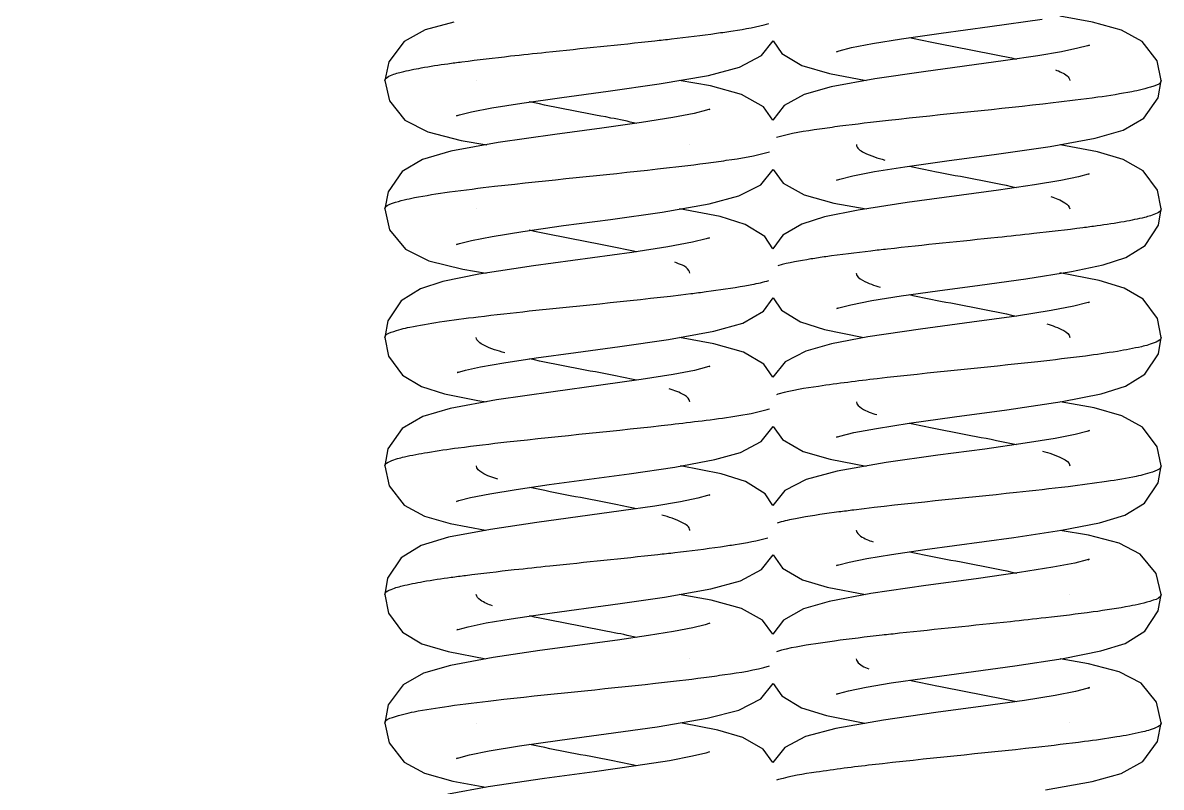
# Model space of a CAD drawing. Header units: millimetres. Extents: x 7426 to 8300, y 123 to 421.
# Drawn here: x 8194.396 to 8198.129, y 350.559 to 353.065 of the extents above; entities that cross this region are included whole.
import ezdxf

# ---------------------------------------------------------------- set-up
doc = ezdxf.new("R2010")
doc.units = ezdxf.units.MM
doc.layers.add('20_ALL_FEATURES', color=7, linetype='Continuous')

msp = doc.modelspace()

# ---------------------------------------------------------------- linework, layer by layer
at = {"layer": '20_ALL_FEATURES', "color": 7, "linetype": 'Continuous'}
for p, q in [((8197.7244, 352.9564), (8197.6182, 352.9406)), ((8197.8028, 352.9699), (8197.7244, 352.9564)), ((8195.5836, 352.8755), (8195.5836, 352.8756)), ((8195.8836, 352.8755), (8195.8836, 352.8756)), ((8196.651, 352.8577), (8196.5489, 352.8756)), ((8197.8292, 352.8755), (8197.8292, 352.8754)), ((8198.1292, 352.8755), (8198.1292, 352.8755)), ((8196.7531, 352.8297), (8196.651, 352.8577)), ((8195.9555, 352.672), (8195.7995, 352.6436)), ((8195.8332, 352.6792), (8195.9173, 352.6651)), ((8196.583, 352.6646), (8196.583, 352.6647)), ((8197.1298, 352.6652), (8197.1298, 352.6651)), ((8197.1184, 352.5631), (8197.1896, 352.5767)), ((8197.8006, 352.5482), (8197.7142, 352.5336)), ((8196.9585, 352.5005), (8197.0558, 352.4734)), ((8197.0558, 352.4734), (8197.1617, 352.4546)), ((8197.2961, 352.4753), (8197.1351, 352.4505)), ((8195.5836, 352.4543), (8195.5836, 352.4543)), ((8195.8836, 352.4543), (8195.8836, 352.4544)), ((8197.8293, 352.4545), (8197.8293, 352.4545)), ((8198.1293, 352.4544), (8198.1293, 352.4544)), ((8196.5113, 352.33), (8196.3933, 352.3118)), ((8196.5921, 352.3452), (8196.5113, 352.33)), ((8195.8386, 352.2569), (8195.9158, 352.244)), ((8196.5832, 352.2438), (8196.5832, 352.2439)), ((8197.1295, 352.2435), (8197.1295, 352.2434)), ((8196.8246, 352.1192), (8196.8566, 352.1631)), ((8196.8566, 352.1631), (8196.8843, 352.1225)), ((8197.8431, 352.1356), (8197.7682, 352.1212)), ((8196.8843, 352.1225), (8196.9465, 352.0842)), ((8196.5133, 352.0264), (8196.6626, 352.0535)), ((8195.5834, 352.0332), (8195.5834, 352.0332)), ((8195.8833, 352.0333), (8195.8833, 352.0334)), ((8196.6624, 352.0128), (8196.5496, 352.033)), ((8197.8293, 352.0334), (8197.8293, 352.0333)), ((8198.1293, 352.0333), (8198.1293, 352.0332)), ((8196.7592, 351.985), (8196.6624, 352.0128)), ((8196.8265, 351.9451), (8196.7592, 351.985)), ((8195.8973, 351.9364), (8195.9734, 351.9498)), ((8196.8556, 351.9034), (8196.8265, 351.9451)), ((8196.8956, 351.9529), (8196.8556, 351.9034)), ((8195.8885, 351.8264), (8195.9152, 351.8223)), ((8196.5831, 351.8222), (8196.5831, 351.8223)), ((8197.1299, 351.8224), (8197.1299, 351.8223)), ((8197.1215, 351.7212), (8197.196, 351.7353)), ((8195.5835, 351.6119), (8195.5835, 351.612)), ((8195.8835, 351.612), (8195.8835, 351.6121)), ((8196.3847, 351.5864), (8196.5346, 351.6085)), ((8197.2277, 351.6229), (8197.067, 351.5951)), ((8197.8293, 351.612), (8197.8293, 351.6119)), ((8198.1293, 351.6119), (8198.1293, 351.6119)), ((8195.9279, 351.5209), (8196.0145, 351.5351)), ((8196.5533, 351.4949), (8196.4688, 351.4806)), ((8196.4688, 351.4806), (8196.3588, 351.4644)), ((8196.5831, 351.4009), (8196.5831, 351.401)), ((8197.1295, 351.4011), (8197.1295, 351.401)), ((8197.8904, 351.3848), (8197.7975, 351.4008)), ((8197.164, 351.3084), (8197.2447, 351.322)), ((8197.2447, 351.322), (8197.3538, 351.3381)), ((8197.846, 351.2938), (8197.7742, 351.2798)), ((8196.5008, 351.182), (8196.652, 351.2088)), ((8195.5833, 351.1906), (8195.5833, 351.1906)), ((8195.8833, 351.1906), (8195.8833, 351.1907)), ((8196.6533, 351.1723), (8196.549, 351.1905)), ((8196.7532, 351.1448), (8196.6533, 351.1723)), ((8197.8289, 351.1906), (8197.8289, 351.1906)), ((8198.1289, 351.1906), (8198.1289, 351.1906)), ((8195.9977, 351.1112), (8196.1001, 351.1264)), ((8195.9156, 351.0974), (8195.9977, 351.1112)), ((8196.4476, 351.0561), (8196.3462, 351.0414)), ((8196.5304, 351.0695), (8196.4476, 351.0561)), ((8196.5828, 350.9799), (8196.5828, 350.98)), ((8197.1295, 350.9802), (8197.1295, 350.9801)), ((8197.8908, 350.9635), (8197.7975, 350.9796)), ((8197.1619, 350.8868), (8197.2438, 350.9006)), ((8197.2438, 350.9006), (8197.3541, 350.9169)), ((8195.5833, 350.7693), (8195.5833, 350.7693)), ((8195.8833, 350.7692), (8195.8833, 350.7693)), ((8197.2182, 350.779), (8197.0618, 350.7516)), ((8197.8293, 350.7697), (8197.8293, 350.7696)), ((8198.1293, 350.7696), (8198.1293, 350.7695)), ((8195.926, 350.6781), (8196.0252, 350.6942)), ((8196.5921, 350.6602), (8196.5163, 350.6459)), ((8197.7498, 350.5506), (8197.9032, 350.5779))]:
    msp.add_line(p, q, dxfattribs=at)
for points in [[(8195.8097, 353.0671), (8195.7158, 353.0413), (8195.6463, 353.0035), (8195.5959, 352.9371), (8195.5836, 352.8756)], [(8197.1822, 352.9966), (8197.2773, 353.0119), (8197.4079, 353.0305), (8197.5675, 353.052), (8197.7391, 353.0763)], [(8198.1292, 352.8755), (8198.1156, 352.9398), (8198.0664, 353.0035), (8197.9994, 353.0404), (8197.9039, 353.0669), (8197.7965, 353.0864)], [(8196.7462, 352.9189), (8196.8186, 352.9569), (8196.857, 353.0052)], [(8196.857, 353.0052), (8196.885, 352.9644), (8196.9507, 352.9248)], [(8197.0661, 352.9708), (8197.0641, 352.9698), (8197.0734, 352.973), (8197.1132, 352.9832), (8197.1822, 352.9966)], [(8197.8915, 352.9902), (8197.8941, 352.9916), (8197.888, 352.9896), (8197.8561, 352.9811), (8197.8028, 352.9699)], [(8196.4828, 352.8642), (8196.6442, 352.892), (8196.7462, 352.9189)], [(8196.9507, 352.9248), (8197.0413, 352.8979), (8197.1615, 352.8756)], [(8197.6182, 352.9406), (8197.3494, 352.904), (8197.1903, 352.8809)], [(8195.5836, 352.8755), (8195.5981, 352.809), (8195.6488, 352.7456), (8195.7242, 352.7068), (8195.8332, 352.6792)], [(8197.1903, 352.8809), (8197.0465, 352.8544), (8196.9586, 352.8295), (8196.8924, 352.793), (8196.8558, 352.7455)], [(8197.7653, 352.6592), (8197.9125, 352.6862), (8198.0047, 352.7128), (8198.0721, 352.7523), (8198.1189, 352.819), (8198.1292, 352.8755)], [(8195.9338, 352.7856), (8196.0328, 352.8016), (8196.1637, 352.8201), (8196.3154, 352.8406), (8196.4828, 352.8642)], [(8196.8558, 352.7455), (8196.8247, 352.789), (8196.7531, 352.8297)], [(8195.8208, 352.7607), (8195.8184, 352.7595), (8195.8277, 352.7625), (8195.8672, 352.7725), (8195.9338, 352.7856)], [(8196.6471, 352.7805), (8196.6492, 352.7815), (8196.6383, 352.778), (8196.5979, 352.7678), (8196.5281, 352.7541)], [(8196.5281, 352.7541), (8196.4253, 352.7377), (8196.2952, 352.7193), (8196.1404, 352.6985), (8195.9555, 352.672)], [(8197.1896, 352.5767), (8197.2887, 352.5924), (8197.4259, 352.6117), (8197.5894, 352.6337), (8197.7653, 352.6592)], [(8198.1293, 352.4544), (8198.1171, 352.5157), (8198.0704, 352.5791), (8198.0047, 352.617), (8197.9203, 352.642), (8197.7979, 352.6651)], [(8195.7995, 352.6436), (8195.7063, 352.6165), (8195.6401, 352.5771), (8195.5938, 352.5104), (8195.5836, 352.4543)], [(8196.7445, 352.497), (8196.8164, 352.5339), (8196.8571, 352.584)], [(8196.8571, 352.584), (8196.8899, 352.5392), (8196.9585, 352.5005)], [(8197.066, 352.5496), (8197.064, 352.5486), (8197.075, 352.5523), (8197.1184, 352.5631)], [(8197.8898, 352.5681), (8197.8927, 352.5697), (8197.8893, 352.5687), (8197.8578, 352.5601), (8197.8006, 352.5482)], [(8197.7142, 352.5336), (8197.5953, 352.5162), (8197.2961, 352.4753)], [(8196.4928, 352.4444), (8196.6464, 352.4713), (8196.7445, 352.497)], [(8195.5836, 352.4543), (8195.5991, 352.3856), (8195.6513, 352.3224), (8195.7271, 352.2846), (8195.8386, 352.2569)], [(8195.9349, 352.3646), (8196.036, 352.3808), (8196.1692, 352.3997), (8196.3229, 352.4203), (8196.4928, 352.4444)], [(8196.7649, 352.4038), (8196.6832, 352.4292), (8196.5491, 352.4553)], [(8197.1351, 352.4505), (8197.0251, 352.4282), (8196.9505, 352.4048), (8196.8887, 352.3685), (8196.8559, 352.3242)], [(8197.8352, 352.2496), (8197.9394, 352.2713), (8198.0132, 352.2951), (8198.0764, 352.335), (8198.1201, 352.4011), (8198.1293, 352.4544)], [(8196.8559, 352.3242), (8196.8295, 352.3639), (8196.7649, 352.4038)], [(8195.8208, 352.3395), (8195.8184, 352.3382), (8195.8278, 352.3413), (8195.8674, 352.3514), (8195.9349, 352.3646)], [(8196.6459, 352.3587), (8196.6481, 352.3598), (8196.6372, 352.3563), (8196.5921, 352.3452)], [(8196.3933, 352.3118), (8196.0708, 352.2677), (8195.8921, 352.2404)], [(8195.8921, 352.2404), (8195.7734, 352.2162), (8195.6999, 352.1925), (8195.6374, 352.1536), (8195.5929, 352.0876), (8195.5834, 352.0332)], [(8197.1801, 352.1538), (8197.2761, 352.1693), (8197.3962, 352.1864), (8197.5341, 352.205), (8197.6856, 352.2259), (8197.8352, 352.2496)], [(8198.1293, 352.0333), (8198.1166, 352.0957), (8198.0696, 352.1585), (8198.0074, 352.1947), (8197.9257, 352.2194), (8197.7964, 352.2445)], [(8197.0677, 352.1291), (8197.0653, 352.1278), (8197.0723, 352.1301), (8197.1111, 352.1402), (8197.1801, 352.1538)], [(8197.8912, 352.1478), (8197.8937, 352.1491), (8197.8852, 352.1463), (8197.8431, 352.1356)], [(8196.6626, 352.0535), (8196.757, 352.0803), (8196.8246, 352.1192)], [(8197.7682, 352.1212), (8197.6549, 352.1034), (8197.5083, 352.083), (8197.3404, 352.0603), (8197.1677, 352.0347)], [(8196.9465, 352.0842), (8197.0252, 352.0593), (8197.1484, 352.0346)], [(8195.5834, 352.0332), (8195.5955, 351.9723), (8195.6417, 351.9091), (8195.7039, 351.8721), (8195.779, 351.8486), (8195.8885, 351.8264)], [(8195.9734, 351.9498), (8196.0798, 351.966), (8196.2096, 351.9839), (8196.3543, 352.0034), (8196.5133, 352.0264)], [(8197.1677, 352.0347), (8197.0481, 352.0123), (8196.9636, 351.9888), (8196.8956, 351.9529)], [(8197.8047, 351.8231), (8197.9322, 351.8482), (8198.0126, 351.8737), (8198.0756, 351.9132), (8198.1199, 351.9794), (8198.1293, 352.0332)], [(8195.8233, 351.9197), (8195.8202, 351.9179), (8195.8211, 351.9179), (8195.8476, 351.9255), (8195.8973, 351.9364)], [(8196.5286, 351.9117), (8196.4238, 351.895), (8196.2921, 351.8765), (8196.1352, 351.8553), (8195.9491, 351.8285)], [(8196.6468, 351.9379), (8196.6488, 351.9389), (8196.6387, 351.9355), (8196.5988, 351.9254), (8196.5286, 351.9117)], [(8195.9491, 351.8285), (8195.7975, 351.8006), (8195.7074, 351.7744), (8195.6405, 351.7351), (8195.5937, 351.6682), (8195.5835, 351.612)], [(8197.196, 351.7353), (8197.3025, 351.752), (8197.4514, 351.7727), (8197.6232, 351.7959), (8197.8047, 351.8231)], [(8198.1293, 351.6119), (8198.1163, 351.675), (8198.068, 351.7386), (8198.0003, 351.7762), (8197.9093, 351.802), (8197.7984, 351.8222)], [(8196.5346, 351.6085), (8196.6655, 351.6329), (8196.75, 351.6565), (8196.8175, 351.6922), (8196.857, 351.7415)], [(8196.857, 351.7415), (8196.8879, 351.6983), (8196.9551, 351.6593)], [(8197.0673, 351.7077), (8197.065, 351.7065), (8197.0755, 351.71), (8197.1215, 351.7212)], [(8197.8918, 351.7267), (8197.8941, 351.7279), (8197.8858, 351.7251), (8197.8476, 351.7154), (8197.7817, 351.7024)], [(8197.7817, 351.7024), (8197.6827, 351.6863), (8197.5505, 351.6675), (8197.3973, 351.6469), (8197.2277, 351.6229)], [(8196.9551, 351.6593), (8197.0436, 351.6337), (8197.1622, 351.6116)], [(8195.5835, 351.6119), (8195.5975, 351.5468), (8195.6471, 351.4833), (8195.7135, 351.447), (8195.7972, 351.4231), (8195.9138, 351.4012)], [(8196.7664, 351.5607), (8196.686, 351.5861), (8196.5527, 351.6122)], [(8197.8027, 351.4016), (8197.927, 351.4258), (8198.0098, 351.4512), (8198.0743, 351.4905), (8198.1195, 351.5567), (8198.1293, 351.6119)], [(8196.0145, 351.5351), (8196.122, 351.5507), (8196.3847, 351.5864)], [(8197.067, 351.5951), (8196.9651, 351.5681), (8196.8953, 351.5315), (8196.8555, 351.4823)], [(8196.8555, 351.4823), (8196.8305, 351.5202), (8196.7664, 351.5607)], [(8195.8204, 351.4968), (8195.8181, 351.4956), (8195.8263, 351.4983), (8195.8641, 351.5081), (8195.9279, 351.5209)], [(8196.6464, 351.5165), (8196.6486, 351.5176), (8196.6416, 351.5153), (8196.6097, 351.5067), (8196.5533, 351.4949)], [(8196.3588, 351.4644), (8196.0817, 351.4267), (8195.9299, 351.4042)], [(8195.9299, 351.4042), (8195.792, 351.3782), (8195.7029, 351.3512), (8195.6369, 351.3105), (8195.5926, 351.2442), (8195.5833, 351.1906)], [(8197.3538, 351.3381), (8197.6459, 351.3778), (8197.8027, 351.4016)], [(8198.1289, 351.1906), (8198.1132, 351.2598), (8198.0606, 351.323), (8197.9909, 351.3585), (8197.8904, 351.3848)], [(8196.652, 351.2088), (8196.7498, 351.2353), (8196.819, 351.2721), (8196.8569, 351.3203)], [(8196.8569, 351.3203), (8196.8878, 351.2769), (8196.9525, 351.2392)], [(8197.0669, 351.2863), (8197.0648, 351.2852), (8197.0722, 351.2877), (8197.1062, 351.2966), (8197.164, 351.3084)], [(8197.89, 351.3045), (8197.8929, 351.3061), (8197.8868, 351.3042), (8197.846, 351.2938)], [(8197.7742, 351.2798), (8197.6651, 351.2624), (8197.5224, 351.2425), (8197.3573, 351.2202), (8197.1769, 351.1938)], [(8196.9525, 351.2392), (8197.0335, 351.2148), (8197.1592, 351.1904)], [(8197.1769, 351.1938), (8197.0401, 351.168), (8196.9561, 351.1435), (8196.8903, 351.1064), (8196.8558, 351.0606)], [(8195.5833, 351.1906), (8195.5954, 351.1298), (8195.6415, 351.0667), (8195.7048, 351.0294), (8195.7906, 351.0035), (8195.9144, 350.9799)], [(8196.1001, 351.1264), (8196.3549, 351.161), (8196.5008, 351.182)], [(8197.8081, 350.9812), (8197.9308, 351.0055), (8198.011, 351.0304), (8198.0755, 351.0706), (8198.1197, 351.1372), (8198.1289, 351.1906)], [(8196.8558, 351.0606), (8196.8221, 351.1063), (8196.7532, 351.1448)], [(8195.8219, 351.0763), (8195.8193, 351.0748), (8195.8237, 351.0762), (8195.8565, 351.0851), (8195.9156, 351.0974)], [(8196.6476, 351.0958), (8196.6488, 351.0964), (8196.6343, 351.0917), (8196.5931, 351.0817), (8196.5304, 351.0695)], [(8196.3462, 351.0414), (8196.0918, 351.0069), (8195.9383, 350.9844)], [(8195.9383, 350.9844), (8195.7983, 350.9584), (8195.71, 350.9327), (8195.6434, 350.8949), (8195.5948, 350.8288), (8195.5833, 350.7693)], [(8197.3541, 350.9169), (8197.6495, 350.9571), (8197.8081, 350.9812)], [(8198.1293, 350.7696), (8198.1142, 350.8372), (8198.0632, 350.9), (8197.9919, 350.9369), (8197.8908, 350.9635)], [(8196.7443, 350.8119), (8196.8159, 350.8487), (8196.8571, 350.899)], [(8196.8571, 350.899), (8196.8849, 350.8584), (8196.9502, 350.8188)], [(8197.0668, 350.8651), (8197.0644, 350.8639), (8197.0709, 350.866), (8197.1043, 350.8749), (8197.1619, 350.8868)], [(8197.7819, 350.8599), (8197.6807, 350.8435), (8197.5458, 350.8244), (8197.3906, 350.8035), (8197.2182, 350.779)], [(8197.8913, 350.8841), (8197.8937, 350.8854), (8197.8857, 350.8827), (8197.8483, 350.873), (8197.7819, 350.8599)], [(8196.476, 350.757), (8196.6401, 350.785), (8196.7443, 350.8119)], [(8196.9502, 350.8188), (8197.0318, 350.7939), (8197.1575, 350.7694)], [(8195.5833, 350.7693), (8195.5971, 350.7045), (8195.6463, 350.6413), (8195.713, 350.6047), (8195.8068, 350.5785), (8195.9149, 350.559)], [(8196.0252, 350.6942), (8196.157, 350.713), (8196.3086, 350.7335), (8196.476, 350.757)], [(8196.7569, 350.7222), (8196.675, 350.7461), (8196.5586, 350.7687)], [(8197.0618, 350.7516), (8196.9632, 350.7249), (8196.895, 350.6887), (8196.8556, 350.6398)], [(8197.9032, 350.5779), (8197.998, 350.6042), (8198.0685, 350.6432), (8198.1174, 350.7092), (8198.1293, 350.7695)], [(8196.8556, 350.6398), (8196.8243, 350.6835), (8196.7569, 350.7222)], [(8195.8213, 350.6546), (8195.8188, 350.6532), (8195.8256, 350.6555), (8195.8615, 350.6651), (8195.926, 350.6781)], [(8196.6467, 350.6742), (8196.6484, 350.675), (8196.6361, 350.671), (8196.5921, 350.6602)], [(8196.5163, 350.6459), (8196.4069, 350.6288), (8196.2705, 350.6098), (8196.1071, 350.5878), (8195.9222, 350.5604)], [(8195.9222, 350.5604), (8195.7925, 350.5358), (8195.7095, 350.5116), (8195.6424, 350.473), (8195.5944, 350.4063), (8195.5834, 350.3481)]]:
    msp.add_lwpolyline(points, dxfattribs=at)
for centre, radius, start, end in [((8196.9653, 351.5262), 0.334, 105.4117, 107.0369), ((8196.745, 352.129), 0.3445, 285.4604, 286.7411), ((8196.9643, 350.2668), 0.3295, 105.7695, 107.1172)]:
    msp.add_arc(centre, radius, start, end, dxfattribs=at)
for points, knots in [([(8197.4294, 359.8424), (8197.1415, 359.8391), (8196.5692, 359.8303), (8195.8594, 359.8116), (8195.3073, 359.7658), (8194.8033, 359.715), (8194.2401, 359.615), (8193.6454, 359.4291), (8192.9698, 359.1023), (8192.3554, 358.6423), (8191.817, 358.0054), (8191.4132, 357.2993), (8191.1669, 356.5364), (8191.0219, 355.821), (8190.8593, 354.7772), (8190.777, 353.3139), (8190.7894, 352.0418), (8190.8055, 351.4384)], [0, 0, 0, 0, 0.067015, 0.133268, 0.165239, 0.195968, 0.25119, 0.29811, 0.340502, 0.425522, 0.474253, 0.5339, 0.613648, 0.65965, 0.70381, 0.85948, 1, 1, 1, 1]), ([(8192.5447, 351.5696), (8192.5093, 352.1491), (8192.4482, 353.0187), (8192.3877, 354.1796), (8192.3591, 355.2941), (8192.4615, 356.5505), (8192.9782, 357.7636), (8193.5729, 358.4952), (8194.123, 358.9082), (8194.5166, 359.1), (8194.8709, 359.2226), (8195.177, 359.2936), (8195.5111, 359.3484), (8196.0045, 359.4236), (8196.6686, 359.4475), (8197.2113, 359.4607), (8197.4896, 359.4653)], [0, 0, 0, 0, 0.153689, 0.230775, 0.307608, 0.449167, 0.560223, 0.651379, 0.695139, 0.741394, 0.766605, 0.794286, 0.824442, 0.85623, 0.926322, 1, 1, 1, 1]), ([(8196.6711, 353.0304), (8196.6891, 353.0329), (8196.7465, 353.0415), (8196.804, 353.051), (8196.8421, 353.0623)], [0, 0, 0, 0, 0.313985, 1, 1, 1, 1]), ([(8196.4692, 353.0058), (8196.4873, 353.0078), (8196.5547, 353.0154), (8196.622, 353.0236), (8196.6711, 353.0304)], [0, 0, 0, 0, 0.269477, 1, 1, 1, 1]), ([(8195.9954, 352.9558), (8196.034, 352.96), (8196.192, 352.9769), (8196.35, 352.9926), (8196.4692, 353.0058)], [0, 0, 0, 0, 0.245037, 1, 1, 1, 1]), ([(8197.3034, 353.0163), (8197.3314, 353.0101), (8197.4485, 352.9859), (8197.5663, 352.9654), (8197.6549, 352.9456)], [0, 0, 0, 0, 0.240274, 1, 1, 1, 1]), ([(8195.7898, 352.9305), (8195.8053, 352.9327), (8195.8737, 352.9419), (8195.9422, 352.9499), (8195.9954, 352.9558)], [0, 0, 0, 0, 0.225884, 1, 1, 1, 1]), ([(8195.5836, 352.8756), (8195.5836, 352.882), (8195.6058, 352.895), (8195.6439, 352.9052), (8195.7102, 352.919), (8195.7608, 352.9264), (8195.7898, 352.9305)], [0, 0, 0, 0, 0.088348, 0.285247, 0.59396, 1, 1, 1, 1]), ([(8198.1292, 352.8755), (8198.1292, 352.8653), (8198.0854, 352.85), (8198.0236, 352.8357), (8197.9084, 352.8179), (8197.8236, 352.8075), (8197.7748, 352.8019)], [0, 0, 0, 0, 0.083833, 0.286318, 0.597028, 1, 1, 1, 1]), ([(8197.7824, 352.9107), (8197.7893, 352.9081), (8197.8062, 352.9008), (8197.8292, 352.888), (8197.8292, 352.8755)], [0, 0, 0, 0, 0.370651, 1, 1, 1, 1]), ([(8196.4094, 352.7348), (8196.3812, 352.7411), (8196.2639, 352.7653), (8196.1458, 352.7859), (8196.057, 352.8057)], [0, 0, 0, 0, 0.240514, 1, 1, 1, 1]), ([(8197.7748, 352.8019), (8197.5952, 352.7811), (8197.3617, 352.7594), (8197.1288, 352.7323), (8197.0756, 352.7253)], [0, 0, 0, 0, 0.771034, 1, 1, 1, 1]), ([(8197.0756, 352.7253), (8197.0534, 352.7224), (8196.9839, 352.7124), (8196.9139, 352.7021), (8196.8681, 352.6882)], [0, 0, 0, 0, 0.318478, 1, 1, 1, 1]), ([(8197.1298, 352.6651), (8197.1298, 352.6535), (8197.1683, 352.6297), (8197.1994, 352.6214), (8197.2231, 352.6148)], [0, 0, 0, 0, 0.320472, 1, 1, 1, 1]), ([(8196.6362, 352.6045), (8196.6584, 352.6075), (8196.7284, 352.6175), (8196.7988, 352.6278), (8196.845, 352.6418)], [0, 0, 0, 0, 0.31757, 1, 1, 1, 1]), ([(8195.9432, 352.5286), (8196.1211, 352.5491), (8196.3526, 352.5705), (8196.5834, 352.5976), (8196.6362, 352.6045)], [0, 0, 0, 0, 0.770763, 1, 1, 1, 1]), ([(8197.3034, 352.595), (8197.3313, 352.5888), (8197.4479, 352.5649), (8197.5653, 352.5442), (8197.6536, 352.5247)], [0, 0, 0, 0, 0.240034, 1, 1, 1, 1]), ([(8195.5836, 352.4543), (8195.5836, 352.4646), (8195.6277, 352.4801), (8195.6904, 352.4945), (8195.8075, 352.5125), (8195.8937, 352.5229), (8195.9432, 352.5286)], [0, 0, 0, 0, 0.082769, 0.284938, 0.597228, 1, 1, 1, 1]), ([(8197.7676, 352.4947), (8197.7834, 352.4893), (8197.8056, 352.4821), (8197.8293, 352.463), (8197.8293, 352.4545)], [0, 0, 0, 0, 0.663014, 1, 1, 1, 1]), ([(8198.1293, 352.4544), (8198.1293, 352.4479), (8198.1065, 352.4349), (8198.0681, 352.4245), (8198.0004, 352.4106), (8197.9489, 352.403), (8197.9192, 352.3989)], [0, 0, 0, 0, 0.088645, 0.283896, 0.592467, 1, 1, 1, 1]), ([(8197.9192, 352.3989), (8197.9036, 352.3967), (8197.8344, 352.3874), (8197.7651, 352.3794), (8197.7115, 352.3735)], [0, 0, 0, 0, 0.226583, 1, 1, 1, 1]), ([(8196.409, 352.3138), (8196.3807, 352.32), (8196.2634, 352.344), (8196.1455, 352.3648), (8196.057, 352.3844)], [0, 0, 0, 0, 0.242555, 1, 1, 1, 1]), ([(8197.7115, 352.3735), (8197.6722, 352.3692), (8197.5123, 352.3522), (8197.3522, 352.3362), (8197.2318, 352.3228)], [0, 0, 0, 0, 0.24621, 1, 1, 1, 1]), ([(8197.2318, 352.3228), (8197.2136, 352.3207), (8197.1461, 352.3131), (8197.0788, 352.3048), (8197.0298, 352.2978)], [0, 0, 0, 0, 0.270122, 1, 1, 1, 1]), ([(8196.5832, 352.2439), (8196.5832, 352.247), (8196.5739, 352.2673), (8196.5505, 352.2734), (8196.5338, 352.2796)], [0, 0, 0, 0, 0.15041, 1, 1, 1, 1]), ([(8197.0298, 352.2978), (8197.0134, 352.2955), (8196.9607, 352.2874), (8196.9079, 352.2784), (8196.8726, 352.2682)], [0, 0, 0, 0, 0.311146, 1, 1, 1, 1]), ([(8197.1295, 352.2434), (8197.1295, 352.2333), (8197.1613, 352.2122), (8197.1878, 352.2042), (8197.2077, 352.1981)], [0, 0, 0, 0, 0.327451, 1, 1, 1, 1]), ([(8196.5867, 352.177), (8196.6035, 352.179), (8196.6628, 352.1866), (8196.7219, 352.195), (8196.764, 352.2025)], [0, 0, 0, 0, 0.283613, 1, 1, 1, 1]), ([(8196.764, 352.2025), (8196.7718, 352.2039), (8196.7983, 352.2088), (8196.8247, 352.2145), (8196.8429, 352.22)], [0, 0, 0, 0, 0.292898, 1, 1, 1, 1]), ([(8195.8896, 352.101), (8195.9452, 352.1078), (8196.1776, 352.1336), (8196.4103, 352.1552), (8196.5867, 352.177)], [0, 0, 0, 0, 0.239681, 1, 1, 1, 1]), ([(8197.3043, 352.1735), (8197.3326, 352.1673), (8197.4494, 352.1435), (8197.5668, 352.1226), (8197.6549, 352.1032)], [0, 0, 0, 0, 0.243205, 1, 1, 1, 1]), ([(8195.5834, 352.0332), (8195.5834, 352.0423), (8195.6202, 352.0568), (8195.6741, 352.0699), (8195.7734, 352.0865), (8195.8472, 352.0959), (8195.8896, 352.101)], [0, 0, 0, 0, 0.085613, 0.284742, 0.595491, 1, 1, 1, 1]), ([(8197.7543, 352.0778), (8197.7734, 352.0718), (8197.7991, 352.0639), (8197.8293, 352.0432), (8197.8293, 352.0334)], [0, 0, 0, 0, 0.670103, 1, 1, 1, 1]), ([(8195.9772, 351.9828), (8195.9535, 351.9894), (8195.9226, 351.9982), (8195.8834, 352.0215), (8195.8833, 352.0333)], [0, 0, 0, 0, 0.675884, 1, 1, 1, 1]), ([(8198.1293, 352.0332), (8198.1293, 352.0257), (8198.1012, 352.0119), (8198.0566, 352.0005), (8197.9763, 351.9853), (8197.9156, 351.977), (8197.8805, 351.9724)], [0, 0, 0, 0, 0.086781, 0.282217, 0.591599, 1, 1, 1, 1]), ([(8196.4081, 351.8927), (8196.38, 351.899), (8196.2632, 351.9228), (8196.1458, 351.9436), (8196.0575, 351.9631)], [0, 0, 0, 0, 0.241427, 1, 1, 1, 1]), ([(8197.8805, 351.9724), (8197.8286, 351.9656), (8197.6011, 351.939), (8197.373, 351.9179), (8197.1974, 351.8977)], [0, 0, 0, 0, 0.228447, 1, 1, 1, 1]), ([(8197.1974, 351.8977), (8197.1332, 351.8903), (8197.0259, 351.8767), (8196.9186, 351.8598), (8196.8765, 351.8482)], [0, 0, 0, 0, 0.596797, 1, 1, 1, 1]), ([(8196.5831, 351.8223), (8196.583, 351.8314), (8196.557, 351.8518), (8196.533, 351.8592), (8196.5157, 351.8648)], [0, 0, 0, 0, 0.335419, 1, 1, 1, 1]), ([(8196.5227, 351.7481), (8196.5563, 351.752), (8196.6614, 351.7652), (8196.7673, 351.7777), (8196.8368, 351.797)], [0, 0, 0, 0, 0.319334, 1, 1, 1, 1]), ([(8197.1299, 351.8223), (8197.1299, 351.8134), (8197.1555, 351.793), (8197.1796, 351.7858), (8197.1968, 351.7802)], [0, 0, 0, 0, 0.331978, 1, 1, 1, 1]), ([(8195.8243, 351.6715), (8195.8774, 351.6786), (8196.11, 351.7058), (8196.3432, 351.7275), (8196.5227, 351.7481)], [0, 0, 0, 0, 0.228393, 1, 1, 1, 1]), ([(8197.3042, 351.7523), (8197.3324, 351.7461), (8197.4492, 351.7222), (8197.5667, 351.7014), (8197.6549, 351.6819)], [0, 0, 0, 0, 0.242249, 1, 1, 1, 1]), ([(8195.5835, 351.612), (8195.5835, 351.6193), (8195.6109, 351.6331), (8195.6545, 351.644), (8195.7321, 351.6589), (8195.7906, 351.667), (8195.8243, 351.6715)], [0, 0, 0, 0, 0.087273, 0.286522, 0.594064, 1, 1, 1, 1]), ([(8197.7397, 351.6609), (8197.7623, 351.6544), (8197.792, 351.6459), (8197.8293, 351.6233), (8197.8293, 351.612)], [0, 0, 0, 0, 0.676957, 1, 1, 1, 1]), ([(8195.9537, 351.5686), (8195.9357, 351.5743), (8195.9109, 351.5818), (8195.8836, 351.6026), (8195.8835, 351.612)], [0, 0, 0, 0, 0.665607, 1, 1, 1, 1]), ([(8198.1293, 351.6119), (8198.1293, 351.603), (8198.093, 351.5881), (8198.0388, 351.5751), (8197.9396, 351.5586), (8197.8659, 351.5492), (8197.8237, 351.544)], [0, 0, 0, 0, 0.084219, 0.284639, 0.59732, 1, 1, 1, 1]), ([(8196.4088, 351.4713), (8196.3809, 351.4775), (8196.2643, 351.5015), (8196.147, 351.5221), (8196.0587, 351.5416)], [0, 0, 0, 0, 0.240435, 1, 1, 1, 1]), ([(8197.8237, 351.544), (8197.7673, 351.5372), (8197.5333, 351.511), (8197.2988, 351.4893), (8197.1214, 351.4674)], [0, 0, 0, 0, 0.241292, 1, 1, 1, 1]), ([(8197.1214, 351.4674), (8197.105, 351.4654), (8197.0466, 351.4579), (8196.9883, 351.4496), (8196.9467, 351.4422)], [0, 0, 0, 0, 0.281992, 1, 1, 1, 1]), ([(8196.5831, 351.401), (8196.5831, 351.4125), (8196.5453, 351.4358), (8196.5148, 351.4443), (8196.4917, 351.4508)], [0, 0, 0, 0, 0.324024, 1, 1, 1, 1]), ([(8196.9467, 351.4422), (8196.9391, 351.4408), (8196.9131, 351.4359), (8196.8872, 351.4302), (8196.8694, 351.4248)], [0, 0, 0, 0, 0.294487, 1, 1, 1, 1]), ([(8197.1295, 351.401), (8197.1295, 351.3932), (8197.1502, 351.3752), (8197.1706, 351.3682), (8197.1848, 351.3631)], [0, 0, 0, 0, 0.340945, 1, 1, 1, 1]), ([(8196.4789, 351.3219), (8196.4975, 351.324), (8196.5661, 351.3317), (8196.6346, 351.3402), (8196.6845, 351.3474)], [0, 0, 0, 0, 0.271014, 1, 1, 1, 1]), ([(8196.6845, 351.3474), (8196.7005, 351.3497), (8196.7525, 351.3577), (8196.8046, 351.3666), (8196.8396, 351.3766)], [0, 0, 0, 0, 0.308648, 1, 1, 1, 1]), ([(8196.0079, 351.2721), (8196.0465, 351.2764), (8196.2035, 351.2931), (8196.3606, 351.3088), (8196.4789, 351.3219)], [0, 0, 0, 0, 0.246387, 1, 1, 1, 1]), ([(8197.3044, 351.331), (8197.3327, 351.3248), (8197.4498, 351.3009), (8197.5675, 351.2801), (8197.6557, 351.2605)], [0, 0, 0, 0, 0.243094, 1, 1, 1, 1]), ([(8195.8008, 351.2471), (8195.8167, 351.2493), (8195.8856, 351.2584), (8195.9546, 351.2663), (8196.0079, 351.2721)], [0, 0, 0, 0, 0.229669, 1, 1, 1, 1]), ([(8195.5833, 351.1906), (8195.5833, 351.1975), (8195.6076, 351.2104), (8195.647, 351.221), (8195.717, 351.2352), (8195.77, 351.2429), (8195.8008, 351.2471)], [0, 0, 0, 0, 0.089821, 0.285613, 0.590975, 1, 1, 1, 1]), ([(8195.9364, 351.1535), (8195.9228, 351.1585), (8195.9032, 351.1655), (8195.8833, 351.1829), (8195.8833, 351.1906)], [0, 0, 0, 0, 0.655759, 1, 1, 1, 1]), ([(8198.1289, 351.1906), (8198.1289, 351.1799), (8198.0819, 351.1642), (8198.0163, 351.1492), (8197.893, 351.1309), (8197.8025, 351.12), (8197.7506, 351.1142)], [0, 0, 0, 0, 0.082364, 0.285589, 0.597995, 1, 1, 1, 1]), ([(8196.4095, 351.0499), (8196.3814, 351.0562), (8196.2643, 351.0802), (8196.1466, 351.1009), (8196.058, 351.1205)], [0, 0, 0, 0, 0.240647, 1, 1, 1, 1]), ([(8197.7506, 351.1142), (8197.7121, 351.1098), (8197.5523, 351.0925), (8197.3925, 351.0766), (8197.2713, 351.0635)], [0, 0, 0, 0, 0.241413, 1, 1, 1, 1]), ([(8197.2713, 351.0635), (8197.2522, 351.0614), (8197.1808, 351.0535), (8197.1095, 351.045), (8197.0575, 351.0379)], [0, 0, 0, 0, 0.268241, 1, 1, 1, 1]), ([(8197.0575, 351.0379), (8197.0373, 351.0352), (8196.9739, 351.0258), (8196.91, 351.0159), (8196.8681, 351.0032)], [0, 0, 0, 0, 0.316988, 1, 1, 1, 1]), ([(8197.1295, 350.9801), (8197.1295, 350.9772), (8197.1368, 350.9595), (8197.1564, 350.9529), (8197.1705, 350.9472)], [0, 0, 0, 0, 0.159891, 1, 1, 1, 1]), ([(8196.6294, 350.9186), (8196.6524, 350.9216), (8196.7245, 350.9319), (8196.7971, 350.9423), (8196.8446, 350.9568)], [0, 0, 0, 0, 0.31894, 1, 1, 1, 1]), ([(8195.9402, 350.8433), (8196.1168, 350.8637), (8196.347, 350.8851), (8196.5765, 350.9117), (8196.6294, 350.9186)], [0, 0, 0, 0, 0.769317, 1, 1, 1, 1]), ([(8197.3036, 350.91), (8197.3318, 350.9037), (8197.449, 350.8798), (8197.5668, 350.8589), (8197.6554, 350.8394)], [0, 0, 0, 0, 0.241554, 1, 1, 1, 1]), ([(8195.5833, 350.7693), (8195.5833, 350.7797), (8195.6274, 350.7946), (8195.6894, 350.8095), (8195.8055, 350.8272), (8195.8911, 350.8377), (8195.9402, 350.8433)], [0, 0, 0, 0, 0.084592, 0.284341, 0.59727, 1, 1, 1, 1]), ([(8198.1293, 350.7695), (8198.1292, 350.7619), (8198.1009, 350.7481), (8198.0558, 350.7366), (8197.9745, 350.7213), (8197.9132, 350.7129), (8197.8778, 350.7083)], [0, 0, 0, 0, 0.086385, 0.281911, 0.592024, 1, 1, 1, 1]), ([(8197.8778, 350.7083), (8197.8246, 350.7014), (8197.5927, 350.6744), (8197.3601, 350.6529), (8197.1814, 350.6321)], [0, 0, 0, 0, 0.22958, 1, 1, 1, 1]), ([(8196.41, 350.6286), (8196.3819, 350.6348), (8196.2645, 350.6589), (8196.1464, 350.6797), (8196.0575, 350.6994)], [0, 0, 0, 0, 0.239824, 1, 1, 1, 1]), ([(8197.1814, 350.6321), (8197.12, 350.625), (8197.0175, 350.6119), (8196.9149, 350.5953), (8196.8748, 350.5839)], [0, 0, 0, 0, 0.596876, 1, 1, 1, 1])]:
    msp.add_open_spline(points, degree=3, knots=knots, dxfattribs=at)

doc.saveas('drawing.dxf')
